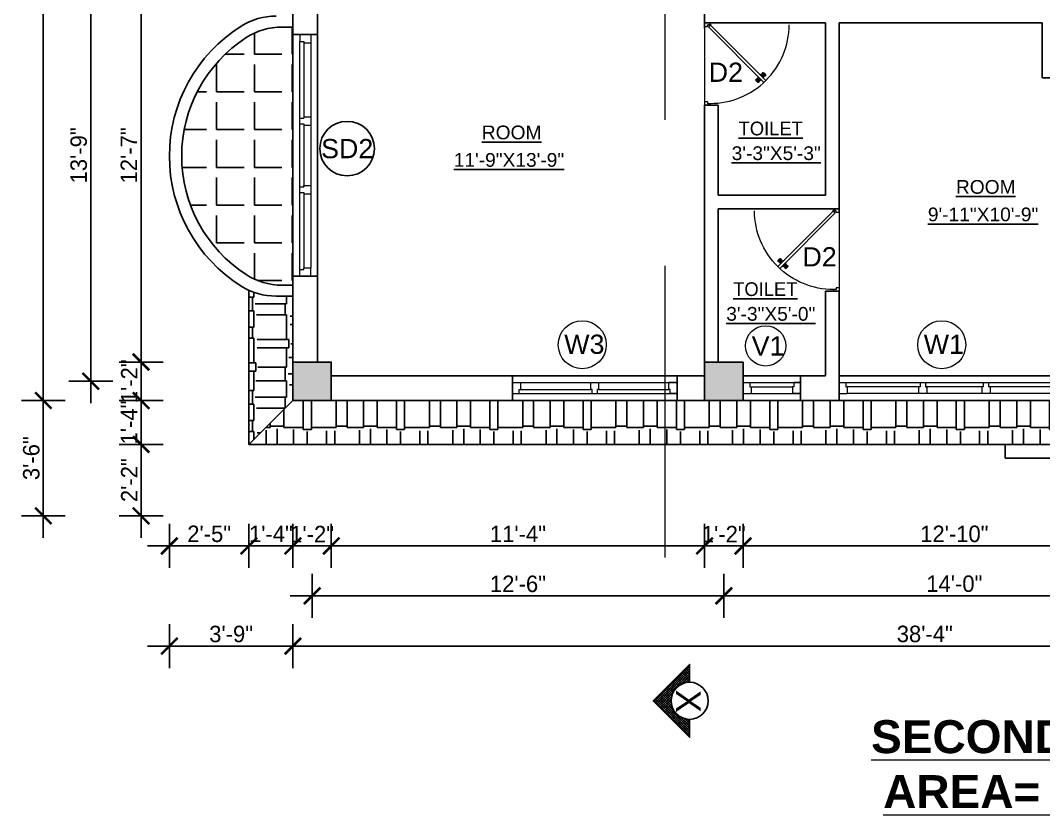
# Model space of a CAD drawing. Header units: inches. Extents: x 3672 to 10975, y -27382 to -746.
# Drawn here: x 4658.7 to 5031.4, y -25804.3 to -25514.1 of the extents above; entities that cross this region are included whole.
import ezdxf

# ---------------------------------------------------------------- set-up
doc = ezdxf.new("R2010")
doc.units = ezdxf.units.IN
doc.header["$LTSCALE"] = 17
doc.header["$MEASUREMENT"] = 0
doc.linetypes.add('21_FP_00$0$HIDDEN', pattern=[0.375, 0.25, -0.125])
doc.linetypes.add('PHANTOM2', pattern=[1.25, 0.625, -0.125, 0.125, -0.125, 0.125, -0.125])
for name, color, linetype, lineweight in [('25 BOT BAR', 12, 'Continuous', 25), ('aa_section_line', 2, 'PHANTOM2', 13), ('DOOR & WIN', 1, 'Continuous', 25), ('OUTLINE', 1, 'Continuous', 25), ('PUERTAS', 7, 'Continuous', 9), ('TEXT', 231, 'Continuous', 20), ('WINDOW FRAME PLAN', 162, 'Continuous', 18)]:
    doc.layers.add(name, color=color, linetype=linetype, lineweight=lineweight)
doc.layers.add('A-Sect-Iden', color=111, linetype='Continuous')
doc.styles.add('ARCHITECTURE', font='stylu.ttf')
doc.styles.add('DIMTEXT', font='arial.ttf', dxfattribs={"height": 6})
doc.styles.add('HEADING', font='swissel.ttf')
doc.dimstyles.new('8 SCALE', dxfattribs={"dimscale": 0, "dimtxt": 6, "dimasz": 6, "dimexe": 8, "dimexo": 8, "dimgap": 1.25, "dimtad": 1, "dimdec": 0, "dimzin": 3, "dimdsep": 46, "dimlunit": 4, "dimtxsty": 'ARCHITECTURE', "dimblk": 'ARCHTICK', "dimcen": 8, "dimdle": 8, "dimclrd": 5, "dimclre": 5, "dimclrt": 7, "dimadec": 0, "dimazin": 0, "dimtfac": 0.75, "dimtdec": 0, "dimtix": 1, "dimtmove": 2, "dimatfit": 3, "dimldrblk": 'ARCHTICK', "dimfxl": 8, "dimfxlon": 1, "dimtolj": 1, "dimtzin": 0, "dimlwd": -1, "dimlwe": -1, "dimarcsym": 0})
pattern_1 = [(0, (-5252.342, -6798.299), (25.5, 12), [6, -5, 7, -3, 9, -4]), (0, (-5246.342, -6797.799), (25.5, 12), [5, -19, 4, -6]), (0, (-5234.342, -6799.049), (25.5, 12), [3, -31]), (90, (-5252.342, -6798.299), (-8.5, 12), [11.5, -36.5]), (90, (-5246.342, -6798.299), (-8.5, 12), [11.25, -36.75]), (90, (-5241.342, -6798.299), (-8.5, 12), [10.5, -37.5]), (90, (-5234.342, -6799.049), (-8.5, 12), [11.5, -36.5]), (90, (-5231.342, -6799.049), (-8.5, 12), [11.5, -36.5]), (90, (-5222.342, -6798.299), (-8.5, 12), [11, -37])]

# ---------------------------------------------------------------- blocks, each defined once
blk = doc.blocks.new("5'")
at = {"layer": 'WINDOW FRAME PLAN'}
for p, q in [((10026.35, -7897.24), (10086.35, -7897.24)), ((10026.35, -7897.24), (10026.35, -7901.24)), ((10026.35, -7897.24), (10029.35, -7897.24)), ((10029.35, -7899.74), (10029.35, -7897.24)), ((10054.85, -7899.74), (10054.85, -7897.24)), ((10054.85, -7897.24), (10057.85, -7897.24)), ((10057.85, -7899.74), (10057.85, -7897.24)), ((10086.35, -7897.24), (10083.35, -7897.24)), ((10083.35, -7899.74), (10083.35, -7897.24)), ((10086.35, -7897.24), (10086.35, -7901.24)), ((10026.35, -7901.24), (10086.35, -7901.24)), ((10026.35, -7901.24), (10028.85, -7901.24)), ((10028.85, -7901.24), (10028.85, -7899.74)), ((10028.85, -7899.74), (10029.35, -7899.74)), ((10029.35, -7899.74), (10054.85, -7899.74)), ((10055.35, -7899.74), (10054.85, -7899.74)), ((10055.35, -7901.24), (10055.35, -7899.74)), ((10057.35, -7901.24), (10057.35, -7899.74)), ((10057.85, -7899.74), (10057.35, -7899.74)), ((10057.85, -7899.74), (10083.35, -7899.74)), ((10083.85, -7899.74), (10083.35, -7899.74)), ((10083.85, -7901.24), (10083.85, -7899.74)), ((10086.35, -7901.24), (10083.85, -7901.24))]:
    blk.add_line(p, q, dxfattribs=at)
blk = doc.blocks.new('DFFDFD')
at = {"layer": 'DOOR & WIN'}
for p, q in [((-13646.78, -2252.33), (-13646.78, -2168.33)), ((-13637.78, -2168.33), (-13646.78, -2168.33)), ((-13637.78, -2168.33), (-13637.78, -2252.33)), ((-13637.78, -2252.33), (-13646.78, -2252.33)), ((-13637.78, -2252.33), (-13646.78, -2252.33))]:
    blk.add_line(p, q, dxfattribs=at)
at = {"layer": 'WINDOW FRAME PLAN'}
for p, q in [((-13644.28, -2168.33), (-13644.28, -2170.83)), ((-13640.28, -2168.33), (-13640.28, -2171.33)), ((-13644.28, -2249.83), (-13644.28, -2170.83)), ((-13644.28, -2170.83), (-13642.78, -2170.83)), ((-13642.78, -2170.83), (-13642.78, -2171.33)), ((-13642.78, -2171.33), (-13642.78, -2197.83)), ((-13642.78, -2171.33), (-13640.28, -2171.33)), ((-13640.28, -2171.33), (-13640.28, -2249.33)), ((-13644.28, -2197.83), (-13642.78, -2197.83)), ((-13642.78, -2197.33), (-13640.28, -2197.33)), ((-13644.28, -2199.83), (-13642.78, -2199.83)), ((-13642.78, -2199.83), (-13642.78, -2200.33)), ((-13642.78, -2199.83), (-13642.78, -2220.83)), ((-13642.78, -2200.33), (-13640.28, -2200.33)), ((-13644.28, -2220.83), (-13642.78, -2220.83)), ((-13642.78, -2220.33), (-13640.28, -2220.33)), ((-13642.78, -2220.83), (-13642.78, -2220.33)), ((-13644.28, -2222.83), (-13642.78, -2222.83)), ((-13642.78, -2222.83), (-13642.78, -2249.33)), ((-13642.78, -2223.33), (-13640.28, -2223.33)), ((-13644.28, -2252.33), (-13644.28, -2249.83)), ((-13644.28, -2249.83), (-13642.78, -2249.83)), ((-13642.78, -2249.33), (-13640.28, -2249.33)), ((-13642.78, -2249.83), (-13642.78, -2249.33)), ((-13640.28, -2252.33), (-13640.28, -2249.33))]:
    blk.add_line(p, q, dxfattribs=at)
blk = doc.blocks.new('2ft6in')
at = {"layer": 'PUERTAS', "color": 2}
for p, q in [((0.84, 2.1), (21.02, 22.28)), ((21.71, 21.6), (1.47, 1.37)), ((18.33, 21.76), (18.31, 21.77)), ((21.71, 21.6), (21.02, 22.28)), ((21.18, 18.9), (21.2, 18.89)), ((0, 2), (0, 0)), ((0.6, 2), (0, 2)), ((1.33, 0), (0, 0)), ((0.6, 1.26), (0.6, 2.04)), ((0.67, 1.26), (0.6, 1.26)), ((0.67, 1.26), (0.67, 2.01)), ((0.67, 1), (0.67, 1.26)), ((1.33, 1), (0.67, 1)), ((1.31, 1.53), (0.79, 2.06)), ((1.36, 1.58), (0.81, 2.12)), ((1.36, 1.58), (1.31, 1.53)), ((1.47, 1.37), (1.31, 1.53)), ((1.33, 0), (1.33, 1)), ((28.67, 0), (28.67, 1)), ((28.67, 1), (29.33, 1)), ((28.67, 0), (30, 0)), ((29.33, 1), (29.33, 2)), ((29.33, 2), (30, 2)), ((30, 0), (30, 2))]:
    blk.add_line(p, q, dxfattribs=at)
at = {"layer": 'PUERTAS', "color": 8}
for p, q in [((18.81, 20.78), (18.04, 21.4)), ((18.86, 20.83), (18.08, 21.46)), ((18.95, 20.92), (18.2, 21.58)), ((18.44, 21.9), (18.31, 21.77)), ((19.07, 21.03), (18.34, 21.72)), ((18.44, 21.9), (18.56, 22.02)), ((18.58, 22.01), (18.56, 22.02)), ((19.3, 21.26), (18.61, 22)), ((19.42, 21.38), (18.75, 22.14)), ((19.51, 21.48), (18.88, 22.26)), ((18.91, 20.27), (19.19, 20.69)), ((19.55, 21.53), (18.93, 22.3)), ((19.13, 20.8), (19.03, 20.9)), ((19.15, 20.82), (19.05, 20.92)), ((19.09, 20.44), (19.25, 20.76)), ((19.19, 20.87), (19.1, 20.96)), ((19.25, 20.93), (19.16, 21.02)), ((19.28, 20.63), (19.32, 20.83)), ((19.4, 21.08), (19.31, 21.17)), ((19.47, 21.15), (19.38, 21.24)), ((19.43, 20.78), (19.4, 20.9)), ((19.51, 21.19), (19.42, 21.28)), ((19.55, 20.91), (19.43, 20.94)), ((19.53, 21.21), (19.44, 21.3)), ((19.7, 21.06), (19.51, 21.01)), ((19.89, 21.24), (19.58, 21.08)), ((20.07, 21.42), (19.64, 21.15)), ((19.69, 19.49), (20.12, 19.76)), ((19.87, 19.67), (20.18, 19.83)), ((20.06, 19.85), (20.25, 19.9)), ((20.21, 20), (20.33, 19.97)), ((20.21, 19.38), (20.83, 18.61)), ((20.23, 19.7), (20.32, 19.61)), ((20.25, 19.72), (20.34, 19.63)), ((20.25, 19.43), (20.88, 18.65)), ((20.29, 19.76), (20.38, 19.67)), ((20.33, 20.13), (20.36, 20.01)), ((20.34, 19.53), (21, 18.77)), ((20.36, 19.83), (20.45, 19.74)), ((20.48, 20.28), (20.44, 20.08)), ((20.46, 19.64), (21.14, 18.91)), ((20.5, 19.98), (20.6, 19.89)), ((20.67, 20.47), (20.51, 20.15)), ((20.85, 20.64), (20.57, 20.22)), ((20.57, 20.04), (20.66, 19.95)), ((20.61, 20.09), (20.7, 19.99)), ((20.63, 20.11), (20.72, 20.01)), ((20.69, 19.87), (21.42, 19.19)), ((20.81, 19.99), (21.56, 19.33)), ((20.9, 20.08), (21.68, 19.45)), ((20.95, 20.13), (21.72, 19.51)), ((21.32, 19.01), (21.2, 18.89)), ((21.32, 19.01), (21.44, 19.14)), ((21.43, 19.15), (21.44, 19.14)), ((0, 0), (30, 0))]:
    blk.add_line(p, q, dxfattribs=at)
at = {"layer": 'PUERTAS', "color": 1}
for p, q in [((18.06, 21.44), (18.48, 21.86)), ((18.74, 20.79), (18.06, 21.34)), ((18.08, 21.51), (18.45, 21.88)), ((18.11, 21.49), (18.08, 21.51)), ((18.82, 22.25), (18.45, 21.88)), ((18.9, 22.28), (18.48, 21.86)), ((18.84, 22.23), (18.82, 22.25)), ((18.83, 20.8), (19.18, 21.15)), ((18.84, 20.21), (19.1, 20.6)), ((18.85, 20.11), (18.84, 20.12)), ((18.92, 20.89), (18.93, 20.88)), ((19.54, 21.59), (18.99, 22.27)), ((19.02, 20.88), (19.24, 21.1)), ((19.12, 20.8), (19.03, 20.89)), ((19.1, 20.7), (19.11, 20.69)), ((19.1, 20.6), (19.1, 20.6)), ((19.11, 20.79), (19.33, 21.01)), ((19.54, 21.5), (19.18, 21.15)), ((19.45, 21.31), (19.24, 21.1)), ((19.55, 21.22), (19.33, 21.01)), ((19.45, 21.41), (19.45, 21.41)), ((19.54, 21.22), (19.45, 21.31)), ((19.53, 19.43), (19.54, 19.42)), ((19.64, 21.23), (19.64, 21.23)), ((19.64, 19.42), (20.02, 19.67)), ((19.74, 21.24), (19.73, 21.23)), ((20.12, 21.49), (19.74, 21.24)), ((20.02, 19.67), (20.03, 19.68)), ((20.12, 19.68), (20.12, 19.68)), ((20.21, 19.69), (20.43, 19.9)), ((20.22, 21.48), (20.22, 21.49)), ((20.22, 19.41), (20.57, 19.76)), ((20.22, 19.69), (20.31, 19.6)), ((20.22, 19.32), (20.76, 18.64)), ((20.31, 19.6), (20.52, 19.81)), ((20.31, 19.5), (20.31, 19.5)), ((20.65, 20.12), (20.43, 19.9)), ((20.74, 20.03), (20.52, 19.81)), ((20.93, 20.11), (20.57, 19.76)), ((20.64, 20.11), (20.73, 20.02)), ((20.66, 20.31), (20.65, 20.31)), ((20.65, 20.21), (20.65, 20.22)), ((20.91, 20.7), (20.66, 20.31)), ((20.84, 20.02), (20.83, 20.03)), ((20.86, 18.63), (21.28, 19.05)), ((20.91, 20.8), (20.91, 20.79)), ((20.91, 18.68), (20.94, 18.66)), ((20.94, 18.66), (21.31, 19.03)), ((21.02, 20.12), (21.7, 19.57)), ((21.7, 19.47), (21.28, 19.05)), ((21.67, 19.4), (21.31, 19.03)), ((21.65, 19.42), (21.67, 19.4))]:
    blk.add_line(p, q, dxfattribs=at)
at = {"layer": 'PUERTAS', "color": 2}
for radius in [0.129, 0.0627]:
    blk.add_circle((0.68, 2.14), radius, dxfattribs=at)
at = {"layer": 'PUERTAS', "color": 8}
blk.add_arc((0.68, 2.14), 28.65, 359.7285, 90.0333, dxfattribs=at)
at = {"layer": 'PUERTAS', "color": 1}
for centre, start, end in [((18.78, 20.84), 231.0764, 315), ((18.89, 20.16), 135, 225), ((18.94, 22.23), 38.9236, 135), ((18.97, 20.93), 225, 315), ((19.16, 20.74), 135, 219.7428), ((19.06, 20.65), 315, 39.7428), ((19.4, 21.36), 315, 45), ((19.49, 21.55), 315, 38.9236), ((19.59, 19.47), 225, 315), ((19.6, 21.18), 50.2572, 135), ((19.68, 21.28), 230.2572, 315), ((20.07, 19.63), 50.2572, 135), ((20.17, 21.44), 45, 135), ((20.16, 19.73), 230.2572, 315), ((20.27, 19.36), 135, 218.9236), ((20.35, 19.55), 135, 225), ((20.7, 20.26), 135, 219.7428), ((20.6, 20.17), 315, 39.7428), ((20.78, 19.98), 45, 135), ((20.82, 18.68), 218.9236, 315), ((20.87, 20.75), 315, 45), ((20.98, 20.07), 51.0764, 135), ((21.65, 19.52), 315, 51.0764)]:
    blk.add_arc(centre, 0.0667, start, end, dxfattribs=at)
blk = doc.blocks.new('*U2800')
at = {"color": 3}
blk.add_blockref('2ft6in', (0, 0), dxfattribs=at)
blk = doc.blocks.new('_ArchTick')
at = {"color": 0, "linetype": 'ByBlock', "const_width": 0.15}
blk.add_lwpolyline([(-0.5, -0.5), (0.5, 0.5)], dxfattribs=at)
blk = doc.blocks.new('*D2979')
at = {"layer": '25 BOT BAR', "color": 5, "transparency": 16777216}
for p, q in [((4702.63, -25479.94), (4702.63, -25646.46)), ((4710.63, -25487.94), (4694.63, -25487.94)), ((4710.63, -25638.46), (4694.63, -25638.46))]:
    blk.add_line(p, q, dxfattribs=at)
at = {"layer": 'Defpoints', "color": 0, "transparency": 16777216}
for p in [(4757.95, -25487.94), (4702.63, -25638.46), (4757.95, -25638.46)]:
    blk.add_point(p, dxfattribs=at)
at = {"layer": '25 BOT BAR', "color": 5, "transparency": 16777216, "xscale": 6, "yscale": 6, "zscale": 6}
for p, rotation in [((4702.63, -25487.94), 90), ((4702.63, -25638.46), 270)]:
    blk.add_blockref('_ArchTick', p, dxfattribs=dict(at, rotation=rotation))
at = {"layer": '25 BOT BAR', "color": 7, "transparency": 16777216, "insert": (4698.16, -25563.2), "char_height": 6, "attachment_point": 5, "rotation": 90, "style": 'ARCHITECTURE'}
blk.add_mtext('\\A1;12\'-7"', dxfattribs=at)
blk = doc.blocks.new('*D2980')
at = {"layer": '25 BOT BAR', "color": 5, "transparency": 16777216}
for p, q in [((4702.63, -25638.46), (4702.63, -25632.46)), ((4710.63, -25638.46), (4694.63, -25638.46)), ((4702.63, -25638.46), (4702.63, -25652.46)), ((4710.63, -25652.46), (4694.63, -25652.46)), ((4702.63, -25652.46), (4702.63, -25658.46))]:
    blk.add_line(p, q, dxfattribs=at)
at = {"layer": 'Defpoints', "color": 0, "transparency": 16777216}
for p in [(4757.95, -25638.46), (4702.63, -25652.46), (4757.95, -25652.46)]:
    blk.add_point(p, dxfattribs=at)
at = {"layer": '25 BOT BAR', "color": 5, "transparency": 16777216, "xscale": 6, "yscale": 6, "zscale": 6}
for p, rotation in [((4702.63, -25638.46), 270), ((4702.63, -25652.46), 90)]:
    blk.add_blockref('_ArchTick', p, dxfattribs=dict(at, rotation=rotation))
at = {"layer": '25 BOT BAR', "color": 7, "transparency": 16777216, "insert": (4698.32, -25645.46), "char_height": 6, "attachment_point": 5, "rotation": 90, "style": 'ARCHITECTURE'}
blk.add_mtext('\\A1;1\'-2"', dxfattribs=at)
blk = doc.blocks.new('*D2981')
at = {"layer": '25 BOT BAR', "color": 5, "transparency": 16777216}
for p, q in [((4684.29, -25653.46), (4684.29, -25472.94)), ((4692.29, -25480.94), (4676.29, -25480.94)), ((4692.29, -25645.46), (4676.29, -25645.46))]:
    blk.add_line(p, q, dxfattribs=at)
at = {"layer": 'Defpoints', "color": 0, "transparency": 16777216}
for p in [(4684.29, -25480.94), (4764.95, -25480.94), (4764.95, -25645.46)]:
    blk.add_point(p, dxfattribs=at)
at = {"layer": '25 BOT BAR', "color": 5, "transparency": 16777216, "xscale": 6, "yscale": 6, "zscale": 6}
for p, rotation in [((4684.29, -25480.94), 90), ((4684.29, -25645.46), 270)]:
    blk.add_blockref('_ArchTick', p, dxfattribs=dict(at, rotation=rotation))
at = {"layer": '25 BOT BAR', "color": 7, "transparency": 16777216, "insert": (4679.93, -25563.2), "char_height": 6, "attachment_point": 5, "rotation": 90, "style": 'ARCHITECTURE'}
blk.add_mtext('\\A1;13\'-9"', dxfattribs=at)
blk = doc.blocks.new('*D2984')
at = {"layer": '25 BOT BAR', "color": 5, "transparency": 16777216}
for p, q in [((4667.01, -25184.46), (4667.01, -25660.46)), ((4675.01, -25192.46), (4659.01, -25192.46)), ((4675.01, -25652.46), (4659.01, -25652.46))]:
    blk.add_line(p, q, dxfattribs=at)
at = {"layer": 'Defpoints', "color": 0, "transparency": 16777216}
for p in [(4757.95, -25192.46), (4667.01, -25652.46), (4757.95, -25652.46)]:
    blk.add_point(p, dxfattribs=at)
at = {"layer": '25 BOT BAR', "color": 5, "transparency": 16777216, "xscale": 6, "yscale": 6, "zscale": 6}
for p, rotation in [((4667.01, -25192.46), 90), ((4667.01, -25652.46), 270)]:
    blk.add_blockref('_ArchTick', p, dxfattribs=dict(at, rotation=rotation))
at = {"layer": '25 BOT BAR', "color": 7, "transparency": 16777216, "insert": (4662.62, -25422.46), "char_height": 6, "attachment_point": 5, "rotation": 90, "style": 'ARCHITECTURE'}
blk.add_mtext('\\A1;38\'-4"', dxfattribs=at)
blk = doc.blocks.new('*D2985')
at = {"layer": '25 BOT BAR', "color": 5, "transparency": 16777216}
for p, q in [((4757.95, -25697.41), (4757.95, -25713.41)), ((4771.95, -25697.41), (4771.95, -25713.41)), ((4757.95, -25705.41), (4751.95, -25705.41)), ((4757.95, -25705.41), (4771.95, -25705.41)), ((4771.95, -25705.41), (4777.95, -25705.41))]:
    blk.add_line(p, q, dxfattribs=at)
at = {"layer": 'Defpoints', "color": 0, "transparency": 16777216}
for p in [(4757.95, -25652.46), (4771.95, -25652.46), (4771.95, -25705.41)]:
    blk.add_point(p, dxfattribs=at)
at = {"layer": '25 BOT BAR', "color": 5, "transparency": 16777216, "xscale": 6, "yscale": 6, "zscale": 6}
blk.add_blockref('_ArchTick', (4757.95, -25705.41), dxfattribs=at)
at = {"layer": '25 BOT BAR', "color": 5, "transparency": 16777216, "xscale": 6, "yscale": 6, "zscale": 6, "rotation": 180}
blk.add_blockref('_ArchTick', (4771.95, -25705.41), dxfattribs=at)
at = {"layer": '25 BOT BAR', "color": 7, "transparency": 16777216, "insert": (4764.95, -25701.1), "char_height": 6, "attachment_point": 5, "style": 'ARCHITECTURE'}
blk.add_mtext('\\A1;1\'-2"', dxfattribs=at)
blk = doc.blocks.new('*D2986')
at = {"layer": '25 BOT BAR', "color": 5, "transparency": 16777216}
for p, q in [((4771.95, -25697.41), (4771.95, -25713.41)), ((4907.95, -25697.41), (4907.95, -25713.41)), ((4763.95, -25705.41), (4915.95, -25705.41))]:
    blk.add_line(p, q, dxfattribs=at)
at = {"layer": 'Defpoints', "color": 0, "transparency": 16777216}
for p in [(4771.95, -25652.46), (4907.95, -25652.46), (4907.95, -25705.41)]:
    blk.add_point(p, dxfattribs=at)
at = {"layer": '25 BOT BAR', "color": 5, "transparency": 16777216, "xscale": 6, "yscale": 6, "zscale": 6, "rotation": 180}
blk.add_blockref('_ArchTick', (4771.95, -25705.41), dxfattribs=at)
at = {"layer": '25 BOT BAR', "color": 5, "transparency": 16777216, "xscale": 6, "yscale": 6, "zscale": 6}
blk.add_blockref('_ArchTick', (4907.95, -25705.41), dxfattribs=at)
at = {"layer": '25 BOT BAR', "color": 7, "transparency": 16777216, "insert": (4839.95, -25701.03), "char_height": 6, "attachment_point": 5, "style": 'ARCHITECTURE'}
blk.add_mtext('\\A1;11\'-4"', dxfattribs=at)
blk = doc.blocks.new('*D2987')
at = {"layer": '25 BOT BAR', "color": 5, "transparency": 16777216}
for p, q in [((4907.95, -25697.41), (4907.95, -25713.41)), ((4921.95, -25697.41), (4921.95, -25713.41)), ((4907.95, -25705.41), (4901.95, -25705.41)), ((4907.95, -25705.41), (4921.95, -25705.41)), ((4921.95, -25705.41), (4927.95, -25705.41))]:
    blk.add_line(p, q, dxfattribs=at)
at = {"layer": 'Defpoints', "color": 0, "transparency": 16777216}
for p in [(4907.95, -25652.46), (4921.95, -25652.46), (4921.95, -25705.41)]:
    blk.add_point(p, dxfattribs=at)
at = {"layer": '25 BOT BAR', "color": 5, "transparency": 16777216, "xscale": 6, "yscale": 6, "zscale": 6}
blk.add_blockref('_ArchTick', (4907.95, -25705.41), dxfattribs=at)
at = {"layer": '25 BOT BAR', "color": 5, "transparency": 16777216, "xscale": 6, "yscale": 6, "zscale": 6, "rotation": 180}
blk.add_blockref('_ArchTick', (4921.95, -25705.41), dxfattribs=at)
at = {"layer": '25 BOT BAR', "color": 7, "transparency": 16777216, "insert": (4914.95, -25701.1), "char_height": 6, "attachment_point": 5, "style": 'ARCHITECTURE'}
blk.add_mtext('\\A1;1\'-2"', dxfattribs=at)
blk = doc.blocks.new('*D2988')
at = {"layer": '25 BOT BAR', "color": 5, "transparency": 16777216}
for p, q in [((4921.95, -25697.41), (4921.95, -25713.41)), ((5075.95, -25697.41), (5075.95, -25713.41)), ((4913.95, -25705.41), (5083.95, -25705.41))]:
    blk.add_line(p, q, dxfattribs=at)
at = {"layer": 'Defpoints', "color": 0, "transparency": 16777216}
for p in [(4921.95, -25652.46), (5075.95, -25652.46), (5075.95, -25705.41)]:
    blk.add_point(p, dxfattribs=at)
at = {"layer": '25 BOT BAR', "color": 5, "transparency": 16777216, "xscale": 6, "yscale": 6, "zscale": 6, "rotation": 180}
blk.add_blockref('_ArchTick', (4921.95, -25705.41), dxfattribs=at)
at = {"layer": '25 BOT BAR', "color": 5, "transparency": 16777216, "xscale": 6, "yscale": 6, "zscale": 6}
blk.add_blockref('_ArchTick', (5075.95, -25705.41), dxfattribs=at)
at = {"layer": '25 BOT BAR', "color": 7, "transparency": 16777216, "insert": (4998.95, -25701.05), "char_height": 6, "attachment_point": 5, "style": 'ARCHITECTURE'}
blk.add_mtext('\\A1;12\'-10"', dxfattribs=at)
blk = doc.blocks.new('*D2992')
at = {"layer": '25 BOT BAR', "color": 5, "transparency": 16777216}
for p, q in [((4764.95, -25715.61), (4764.95, -25731.61)), ((4914.95, -25715.61), (4914.95, -25731.61)), ((4756.95, -25723.61), (4922.95, -25723.61))]:
    blk.add_line(p, q, dxfattribs=at)
at = {"layer": 'Defpoints', "color": 0, "transparency": 16777216}
for p in [(4764.95, -25645.46), (4914.95, -25645.46), (4914.95, -25723.61)]:
    blk.add_point(p, dxfattribs=at)
at = {"layer": '25 BOT BAR', "color": 5, "transparency": 16777216, "xscale": 6, "yscale": 6, "zscale": 6, "rotation": 180}
blk.add_blockref('_ArchTick', (4764.95, -25723.61), dxfattribs=at)
at = {"layer": '25 BOT BAR', "color": 5, "transparency": 16777216, "xscale": 6, "yscale": 6, "zscale": 6}
blk.add_blockref('_ArchTick', (4914.95, -25723.61), dxfattribs=at)
at = {"layer": '25 BOT BAR', "color": 7, "transparency": 16777216, "insert": (4839.95, -25719.25), "char_height": 6, "attachment_point": 5, "style": 'ARCHITECTURE'}
blk.add_mtext('\\A1;12\'-6"', dxfattribs=at)
blk = doc.blocks.new('*D2993')
at = {"layer": '25 BOT BAR', "color": 5, "transparency": 16777216}
for p, q in [((4914.95, -25715.61), (4914.95, -25731.61)), ((5082.95, -25715.61), (5082.95, -25731.61)), ((4906.95, -25723.61), (5090.95, -25723.61))]:
    blk.add_line(p, q, dxfattribs=at)
at = {"layer": 'Defpoints', "color": 0, "transparency": 16777216}
for p in [(4914.95, -25645.46), (5082.95, -25645.46), (5082.95, -25723.61)]:
    blk.add_point(p, dxfattribs=at)
at = {"layer": '25 BOT BAR', "color": 5, "transparency": 16777216, "xscale": 6, "yscale": 6, "zscale": 6, "rotation": 180}
blk.add_blockref('_ArchTick', (4914.95, -25723.61), dxfattribs=at)
at = {"layer": '25 BOT BAR', "color": 5, "transparency": 16777216, "xscale": 6, "yscale": 6, "zscale": 6}
blk.add_blockref('_ArchTick', (5082.95, -25723.61), dxfattribs=at)
at = {"layer": '25 BOT BAR', "color": 7, "transparency": 16777216, "insert": (4998.95, -25719.2), "char_height": 6, "attachment_point": 5, "style": 'ARCHITECTURE'}
blk.add_mtext('\\A1;14\'-0"', dxfattribs=at)
blk = doc.blocks.new('*D2995')
at = {"layer": '25 BOT BAR', "color": 5, "transparency": 16777216}
for p, q in [((4757.95, -25733.87), (4757.95, -25749.87)), ((5218.41, -25733.87), (5218.41, -25749.87)), ((4749.95, -25741.87), (5226.41, -25741.87))]:
    blk.add_line(p, q, dxfattribs=at)
at = {"layer": 'Defpoints', "color": 0, "transparency": 16777216}
for p in [(4757.95, -25652.46), (5218.41, -25652.46), (5218.41, -25741.87)]:
    blk.add_point(p, dxfattribs=at)
at = {"layer": '25 BOT BAR', "color": 5, "transparency": 16777216, "xscale": 6, "yscale": 6, "zscale": 6, "rotation": 180}
blk.add_blockref('_ArchTick', (4757.95, -25741.87), dxfattribs=at)
at = {"layer": '25 BOT BAR', "color": 5, "transparency": 16777216, "xscale": 6, "yscale": 6, "zscale": 6}
blk.add_blockref('_ArchTick', (5218.41, -25741.87), dxfattribs=at)
at = {"layer": '25 BOT BAR', "color": 7, "transparency": 16777216, "insert": (4988.18, -25737.49), "char_height": 6, "attachment_point": 5, "style": 'ARCHITECTURE'}
blk.add_mtext('\\A1;38\'-4"', dxfattribs=at)
blk = doc.blocks.new('*D3028')
at = {"layer": '25 BOT BAR', "color": 5, "transparency": 16777216}
for p, q in [((4702.63, -25652.46), (4702.63, -25646.46)), ((4710.63, -25652.46), (4694.63, -25652.46)), ((4702.63, -25652.46), (4702.63, -25668.46)), ((4710.63, -25668.46), (4694.63, -25668.46)), ((4702.63, -25668.46), (4702.63, -25674.46))]:
    blk.add_line(p, q, dxfattribs=at)
at = {"layer": 'Defpoints', "color": 0, "transparency": 16777216}
for p in [(4757.95, -25652.46), (4702.63, -25668.46), (4741.95, -25668.46)]:
    blk.add_point(p, dxfattribs=at)
at = {"layer": '25 BOT BAR', "color": 5, "transparency": 16777216, "xscale": 6, "yscale": 6, "zscale": 6}
for p, rotation in [((4702.63, -25652.46), 270), ((4702.63, -25668.46), 90)]:
    blk.add_blockref('_ArchTick', p, dxfattribs=dict(at, rotation=rotation))
at = {"layer": '25 BOT BAR', "color": 7, "transparency": 16777216, "insert": (4698.25, -25660.46), "char_height": 6, "attachment_point": 5, "rotation": 90, "style": 'ARCHITECTURE'}
blk.add_mtext('\\A1;1\'-4"', dxfattribs=at)
blk = doc.blocks.new('*D3029')
at = {"layer": '25 BOT BAR', "color": 5, "transparency": 16777216}
for p, q in [((4702.63, -25660.46), (4702.63, -25702.46)), ((4710.63, -25668.46), (4694.63, -25668.46)), ((4710.63, -25694.46), (4694.63, -25694.46))]:
    blk.add_line(p, q, dxfattribs=at)
at = {"layer": 'Defpoints', "color": 0, "transparency": 16777216}
for p in [(4741.95, -25668.46), (4702.63, -25694.46), (5063.95, -25694.46)]:
    blk.add_point(p, dxfattribs=at)
at = {"layer": '25 BOT BAR', "color": 5, "transparency": 16777216, "xscale": 6, "yscale": 6, "zscale": 6}
for p, rotation in [((4702.63, -25668.46), 90), ((4702.63, -25694.46), 270)]:
    blk.add_blockref('_ArchTick', p, dxfattribs=dict(at, rotation=rotation))
at = {"layer": '25 BOT BAR', "color": 7, "transparency": 16777216, "insert": (4698.32, -25681.46), "char_height": 6, "attachment_point": 5, "rotation": 90, "style": 'ARCHITECTURE'}
blk.add_mtext('\\A1;2\'-2"', dxfattribs=at)
blk = doc.blocks.new('*D3030')
at = {"layer": '25 BOT BAR', "color": 5, "transparency": 16777216}
for p, q in [((4667.01, -25644.46), (4667.01, -25702.46)), ((4675.01, -25652.46), (4659.01, -25652.46)), ((4675.01, -25694.46), (4659.01, -25694.46))]:
    blk.add_line(p, q, dxfattribs=at)
at = {"layer": 'Defpoints', "color": 0, "transparency": 16777216}
for p in [(4757.95, -25652.46), (4667.01, -25694.46), (5063.95, -25694.46)]:
    blk.add_point(p, dxfattribs=at)
at = {"layer": '25 BOT BAR', "color": 5, "transparency": 16777216, "xscale": 6, "yscale": 6, "zscale": 6}
for p, rotation in [((4667.01, -25652.46), 90), ((4667.01, -25694.46), 270)]:
    blk.add_blockref('_ArchTick', p, dxfattribs=dict(at, rotation=rotation))
at = {"layer": '25 BOT BAR', "color": 7, "transparency": 16777216, "insert": (4662.65, -25673.46), "char_height": 6, "attachment_point": 5, "rotation": 90, "style": 'ARCHITECTURE'}
blk.add_mtext('\\A1;3\'-6"', dxfattribs=at)
blk = doc.blocks.new('*D3032')
at = {"layer": '25 BOT BAR', "color": 5, "transparency": 16777216}
for p, q in [((4741.95, -25697.41), (4741.95, -25713.41)), ((4757.95, -25697.41), (4757.95, -25713.41)), ((4741.95, -25705.41), (4735.95, -25705.41)), ((4757.95, -25705.41), (4741.95, -25705.41)), ((4757.95, -25705.41), (4763.95, -25705.41))]:
    blk.add_line(p, q, dxfattribs=at)
at = {"layer": 'Defpoints', "color": 0, "transparency": 16777216}
for p in [(4757.95, -25652.46), (4741.95, -25668.46), (4741.95, -25705.41)]:
    blk.add_point(p, dxfattribs=at)
at = {"layer": '25 BOT BAR', "color": 5, "transparency": 16777216, "xscale": 6, "yscale": 6, "zscale": 6}
blk.add_blockref('_ArchTick', (4741.95, -25705.41), dxfattribs=at)
at = {"layer": '25 BOT BAR', "color": 5, "transparency": 16777216, "xscale": 6, "yscale": 6, "zscale": 6, "rotation": 180}
blk.add_blockref('_ArchTick', (4757.95, -25705.41), dxfattribs=at)
at = {"layer": '25 BOT BAR', "color": 7, "transparency": 16777216, "insert": (4749.95, -25701.03), "char_height": 6, "attachment_point": 5, "style": 'ARCHITECTURE'}
blk.add_mtext('\\A1;1\'-4"', dxfattribs=at)
blk = doc.blocks.new('*D3033')
at = {"layer": '25 BOT BAR', "color": 5, "transparency": 16777216}
for p, q in [((4712.95, -25697.41), (4712.95, -25713.41)), ((4741.95, -25697.41), (4741.95, -25713.41)), ((4749.95, -25705.41), (4704.95, -25705.41))]:
    blk.add_line(p, q, dxfattribs=at)
at = {"layer": 'Defpoints', "color": 0, "transparency": 16777216}
for p in [(4712.95, -25496.46), (4741.95, -25668.46), (4712.95, -25705.41)]:
    blk.add_point(p, dxfattribs=at)
at = {"layer": '25 BOT BAR', "color": 5, "transparency": 16777216, "xscale": 6, "yscale": 6, "zscale": 6, "rotation": 180}
blk.add_blockref('_ArchTick', (4712.95, -25705.41), dxfattribs=at)
at = {"layer": '25 BOT BAR', "color": 5, "transparency": 16777216, "xscale": 6, "yscale": 6, "zscale": 6}
blk.add_blockref('_ArchTick', (4741.95, -25705.41), dxfattribs=at)
at = {"layer": '25 BOT BAR', "color": 7, "transparency": 16777216, "insert": (4727.45, -25701.03), "char_height": 6, "attachment_point": 5, "style": 'ARCHITECTURE'}
blk.add_mtext('\\A1;2\'-5"', dxfattribs=at)
blk = doc.blocks.new('*D3034')
at = {"layer": '25 BOT BAR', "color": 5, "transparency": 16777216}
for p, q in [((4712.95, -25733.87), (4712.95, -25749.87)), ((4757.95, -25733.87), (4757.95, -25749.87)), ((4765.95, -25741.87), (4704.95, -25741.87))]:
    blk.add_line(p, q, dxfattribs=at)
at = {"layer": 'Defpoints', "color": 0, "transparency": 16777216}
for p in [(4712.95, -25496.46), (4757.95, -25652.46), (4712.95, -25741.87)]:
    blk.add_point(p, dxfattribs=at)
at = {"layer": '25 BOT BAR', "color": 5, "transparency": 16777216, "xscale": 6, "yscale": 6, "zscale": 6, "rotation": 180}
blk.add_blockref('_ArchTick', (4712.95, -25741.87), dxfattribs=at)
at = {"layer": '25 BOT BAR', "color": 5, "transparency": 16777216, "xscale": 6, "yscale": 6, "zscale": 6}
blk.add_blockref('_ArchTick', (4757.95, -25741.87), dxfattribs=at)
at = {"layer": '25 BOT BAR', "color": 7, "transparency": 16777216, "insert": (4735.45, -25737.51), "char_height": 6, "attachment_point": 5, "style": 'ARCHITECTURE'}
blk.add_mtext('\\A1;3\'-9"', dxfattribs=at)

msp = doc.modelspace()

# ---------------------------------------------------------------- hatches: boundary and pattern name
at = {"layer": 'A-Sect-Iden', "ltscale": 0.5}
h = msp.add_hatch(dxfattribs=at)
h.set_pattern_fill('ANSI37', color=2, scale=5, style=0)
h.set_pattern_definition([(45, (-20946.5704, -31943.32867), (-0.441941738, 0.441941738), []), (135, (-20946.5704, -31943.32867), (-0.441941738, -0.441941738), [])])
h.paths.add_polyline_path([(4902.5, -25768.56), (4902.5, -25775.05), (4889.26, -25761.81), (4902.5, -25748.57), (4902.5, -25755.06, 1)])
at = {"layer": 'DOOR & WIN'}
h = msp.add_hatch(color=256, dxfattribs=at)
h.dxf.hatch_style = 1
h.paths.add_polyline_path([(4771.95, -25638.46), (4757.95, -25638.46), (4757.95, -25652.46), (4771.95, -25652.46)])
h = msp.add_hatch(color=256, dxfattribs=at)
h.dxf.hatch_style = 1
h.paths.add_polyline_path([(4921.95, -25638.46), (4907.95, -25638.46), (4907.95, -25652.46), (4921.95, -25652.46)])
at = {"layer": 'OUTLINE'}
h = msp.add_hatch(dxfattribs=at)
h.set_pattern_fill('ANGLE', color=8, scale=50)
h.set_pattern_definition([(0, (-5252.342, -5863.81), (0, 13.75), [10, -3.75]), (90, (-5252.342, -5863.81), (-13.75, 8e-16), [10, -3.75])])
h.paths.add_polyline_path([(4757.95, -25516.46), (4753.95, -25516.46, 0.144768), (4740.89, -25520.32, 0.543527), (4740.89, -25606.6, 0.144768), (4753.95, -25610.46), (4757.95, -25610.46)])
h = msp.add_hatch(dxfattribs=at)
h.set_pattern_fill('AR-RSHKE', color=8, angle=90)
h.set_pattern_definition([(90, (-5252.342, -6798.299), (-12, 25.5), [6, -5, 7, -3, 9, -4]), (90, (-5252.842, -6792.299), (-12, 25.5), [5, -19, 4, -6]), (90, (-5251.592, -6780.299), (-12, 25.5), [3, -31]), (180, (-5252.342, -6798.299), (-12, -8.5), [11.5, -36.5]), (180, (-5252.342, -6792.299), (-12, -8.5), [11.25, -36.75]), (180, (-5252.342, -6787.299), (-12, -8.5), [10.5, -37.5]), (180, (-5251.592, -6780.299), (-12, -8.5), [11.5, -36.5]), (180, (-5251.592, -6777.299), (-12, -8.5), [11.5, -36.5]), (180, (-5252.342, -6768.299), (-12, -8.5), [11, -37])])
h.paths.add_polyline_path([(4757.95, -25614.46), (4745.95, -25614.46, -0.019991), (4741.95, -25612.47), (4741.95, -25668.46), (4757.95, -25652.46), (4757.95, -25638.46)])
h = msp.add_hatch(dxfattribs=at)
h.set_pattern_fill('AR-RSHKE', color=8)
h.set_pattern_definition(pattern_1)
h.paths.add_polyline_path([(4893.51, -25652.46), (4771.95, -25652.46), (4757.95, -25652.46), (4741.95, -25668.46), (4893.51, -25668.46)])
h = msp.add_hatch(dxfattribs=at)
h.set_pattern_fill('AR-RSHKE', color=8)
h.set_pattern_definition(pattern_1)
h.paths.add_polyline_path([(5075.95, -25652.46), (4921.95, -25652.46), (4907.95, -25652.46), (4893.51, -25652.46), (4893.51, -25668.46), (5063.95, -25668.46)])

# ---------------------------------------------------------------- linework, layer by layer
at = {"layer": '25 BOT BAR'}
for p, q in [((4757.95, -25487.94), (4757.95, -25638.46)), ((4766.95, -25487.94), (4766.95, -25638.46)), ((4907.95, -25516.94), (4907.95, -25487.94)), ((4907.95, -25514.94), (4951.95, -25514.94)), ((4951.95, -25577.7), (4951.95, -25514.94)), ((4956.95, -25582.7), (4956.95, -25514.94)), ((4956.95, -25514.94), (5030.95, -25514.94)), ((5030.95, -25514.94), (5030.95, -25534.94)), ((4753.95, -25516.46), (4757.95, -25516.46)), ((4757.95, -25519.2), (4766.95, -25519.2)), ((5030.95, -25534.94), (5039.95, -25534.94)), ((4907.95, -25638.46), (4907.95, -25544.94)), ((4907.95, -25544.94), (4912.95, -25544.94)), ((4912.95, -25577.7), (4912.95, -25544.94)), ((4951.95, -25577.7), (4912.95, -25577.7)), ((4912.95, -25638.46), (4912.95, -25582.7)), ((4956.95, -25582.7), (4912.95, -25582.7)), ((4766.95, -25638.46), (4766.95, -25608.46)), ((4741.95, -25612.32), (4741.95, -25668.46)), ((4753.95, -25610.46), (4757.95, -25610.46)), ((4751.85, -25614.46), (4757.95, -25614.46)), ((4951.95, -25643.46), (4951.95, -25612.7)), ((4956.95, -25612.7), (4951.95, -25612.7)), ((4956.95, -25643.46), (4956.95, -25612.7)), ((4771.95, -25643.46), (4907.95, -25643.46)), ((4837.95, -25652.46), (4837.95, -25643.46)), ((4897.95, -25652.46), (4897.95, -25643.46)), ((4942.95, -25643.46), (4942.95, -25652.46)), ((4741.95, -25668.46), (4757.95, -25652.46)), ((4771.95, -25652.46), (4907.95, -25652.46)), ((5017.41, -25673.46), (5017.41, -25668.46)), ((5063.95, -25673.46), (5017.41, -25673.46))]:
    msp.add_line(p, q, dxfattribs=at)
msp.add_circle((4777.7, -25560.73), 9.93, dxfattribs=at)
for centre, radius, start, end in [((4751.85, -25536.46), 24, 90, 122.203), ((4768.85, -25563.46), 55.91, 122.203, 237.797), ((4753.95, -25540.46), 24, 90, 122.9495), ((4768.85, -25563.46), 51.41, 122.9495, 237.0505), ((4753.95, -25586.46), 24, 237.0505, 270), ((4751.85, -25590.46), 24, 237.797, 270)]:
    msp.add_arc(centre, radius, start, end, dxfattribs=at)
at = {"layer": 'A-Sect-Iden', "ltscale": 0.5}
msp.add_lwpolyline([(4902.5, -25768.56), (4902.5, -25775.05), (4889.26, -25761.81), (4902.5, -25748.57), (4902.5, -25755.06)], dxfattribs=at)
msp.add_circle((4902.5, -25761.81), 6.75, dxfattribs=at)
at = {"layer": 'aa_section_line', "linetype": '21_FP_00$0$HIDDEN', "ltscale": 25}
msp.add_line((4893.52, -25125.27), (4893.5, -25748.98), dxfattribs=at)
at = {"layer": 'DOOR & WIN'}
for p, q in [((4757.95, -25607.2), (4757.95, -25519.2)), ((4766.95, -25519.2), (4757.95, -25519.2)), ((4766.95, -25519.2), (4766.95, -25607.2)), ((4766.95, -25607.2), (4757.95, -25607.2)), ((4766.95, -25607.2), (4757.95, -25607.2)), ((4921.95, -25643.46), (4951.95, -25643.46)), ((4956.95, -25643.46), (5075.95, -25643.46)), ((4921.95, -25652.46), (5075.95, -25652.46)), ((4741.95, -25668.46), (5063.95, -25668.46))]:
    msp.add_line(p, q, dxfattribs=at)
at = {"layer": 'OUTLINE'}
for points in [[(4757.95, -25638.46), (4771.95, -25638.46), (4771.95, -25652.46), (4757.95, -25652.46)], [(4907.95, -25638.46), (4921.95, -25638.46), (4921.95, -25652.46), (4907.95, -25652.46)]]:
    msp.add_lwpolyline(points, close=True, dxfattribs=at)
at = {"layer": 'TEXT'}
for centre, radius in [((4863.37, -25632.14), 8.75), ((4994.37, -25632.14), 8.75), ((4930.2, -25632.56), 7.35)]:
    msp.add_circle(centre, radius, dxfattribs=at)
at = {"layer": 'WINDOW FRAME PLAN'}
for p, q in [((4760.45, -25519.2), (4760.45, -25521.7)), ((4760.45, -25604.7), (4760.45, -25521.7)), ((4760.45, -25521.7), (4761.95, -25521.7)), ((4761.95, -25521.7), (4761.95, -25522.2)), ((4761.95, -25522.2), (4761.95, -25549.7)), ((4761.95, -25522.2), (4764.45, -25522.2)), ((4764.45, -25519.2), (4764.45, -25522.2)), ((4764.45, -25522.2), (4764.45, -25604.2)), ((4760.45, -25549.7), (4761.95, -25549.7)), ((4760.45, -25551.7), (4761.95, -25551.7)), ((4761.95, -25549.2), (4764.45, -25549.2)), ((4761.95, -25551.7), (4761.95, -25552.2)), ((4761.95, -25551.7), (4761.95, -25574.7)), ((4761.95, -25552.2), (4764.45, -25552.2)), ((4760.45, -25574.7), (4761.95, -25574.7)), ((4761.95, -25574.2), (4764.45, -25574.2)), ((4761.95, -25574.7), (4761.95, -25574.2)), ((4760.45, -25576.7), (4761.95, -25576.7)), ((4761.95, -25576.7), (4761.95, -25604.2)), ((4761.95, -25577.2), (4764.45, -25577.2)), ((4760.45, -25607.2), (4760.45, -25604.7)), ((4760.45, -25604.7), (4761.95, -25604.7)), ((4761.95, -25604.2), (4764.45, -25604.2)), ((4761.95, -25604.7), (4761.95, -25604.2)), ((4764.45, -25607.2), (4764.45, -25604.2)), ((4921.95, -25645.96), (4942.95, -25645.96)), ((4921.95, -25645.96), (4924.45, -25645.96)), ((4924.45, -25645.96), (4924.45, -25647.46)), ((4924.45, -25647.46), (4924.95, -25647.46)), ((4924.95, -25647.46), (4939.95, -25647.46)), ((4924.95, -25647.46), (4924.95, -25649.96)), ((4939.95, -25647.46), (4939.95, -25649.96)), ((4940.45, -25647.46), (4939.95, -25647.46)), ((4942.95, -25645.96), (4940.45, -25645.96)), ((4940.45, -25645.96), (4940.45, -25647.46)), ((4921.95, -25649.96), (4942.95, -25649.96)), ((4921.95, -25649.96), (4924.95, -25649.96)), ((4942.95, -25649.96), (4939.95, -25649.96))]:
    msp.add_line(p, q, dxfattribs=at)

# ---------------------------------------------------------------- block references
at = {"layer": '25 BOT BAR'}
msp.add_blockref("5'", (-5188.4, -17748.72), dxfattribs=at)
at = {"layer": 'DOOR & WIN', "rotation": 270}
msp.add_blockref('*U2800', (4907.95, -25514.94), dxfattribs=at)
at = {"layer": 'DOOR & WIN', "xscale": -1, "rotation": 90}
msp.add_blockref('*U2800', (4956.95, -25582.7), dxfattribs=at)
at = {"layer": 'OUTLINE', "rotation": 270}
msp.add_blockref('DFFDFD', (7209.27, -39290.24), dxfattribs=at)

# ---------------------------------------------------------------- texts
at = {"layer": 'A-Sect-Iden', "ltscale": 0.5, "insert": (4902.05, -25761.96), "char_height": 9, "width": 12.25, "attachment_point": 5, "rotation": 269.8551, "style": 'HEADING'}
msp.add_mtext('X', dxfattribs=at)
at = {"layer": 'DOOR & WIN', "char_height": 5, "attachment_point": 5}
for s, insert in [('{\\fArial TUR|b0|i0|c162|p34;\\L\\C7; ROOM}', (4836.67, -25554.87)), ('{\\L\\C7;TOILET}', (4932.05, -25553.44)), ('{\\fArial TUR|b0|i0|c0|p34;\\L\\C7;3\'-3"X5\'-3"}', (4934.05, -25562.44)), ('{\\fArial TUR|b0|i0|c0|p34;\\L\\C7;11\'-9"X13\'-9"}', (4836.67, -25564.88)), ('{\\fArial TUR|b0|i0|c0|p34;\\L\\C7; \\fArial TUR|b0|i0|c162|p34;ROOM}', (5009.42, -25574.71)), ('{\\fArial TUR|b0|i0|c0|p34;\\L\\C7;9\'-11"X10\'-9"}', (5009.42, -25584.72)), ('{\\L\\C7;TOILET}', (4930.07, -25611.94)), ('{\\fArial TUR|b0|i0|c0|p34;\\L\\C7;3\'-3"X5\'-0"}', (4932.07, -25620.94))]:
    msp.add_mtext(s, dxfattribs=dict(at, insert=insert))
at = {"layer": 'TEXT', "style": 'DIMTEXT'}
for s, p in [('D2', (4909.44, -25536.42)), ('D2', (4943.6, -25603.64)), ('W3', (4856.8, -25635.47)), ('V1', (4925.1, -25636.07)), ('W1', (4987.8, -25635.47))]:
    msp.add_text(s, height=7, dxfattribs=at).set_placement(p)
msp.add_text('SD2', height=7, rotation=360, dxfattribs=at).set_placement((4768.22, -25564.23))
at = {"layer": 'TEXT', "insert": (5061.28, -25768.87), "char_height": 12, "width": 396.2985, "attachment_point": 2}
msp.add_mtext('{\\fArial|b1|i0|c0|p34;\\LSECOND FLOOR PLAN \\PAREA= 1565.64 SQ.FT}', dxfattribs=at)

# ---------------------------------------------------------------- dimensions: what is measured, and where the dimension line sits
at = {"layer": '25 BOT BAR'}
for base, p1, p2, picture, middle in [((4667.01, -25652.46), (4757.95, -25192.46), (4757.95, -25652.46), '*D2984', (4662.62, -25422.46)), ((4684.29, -25480.94), (4764.95, -25645.46), (4764.95, -25480.94), '*D2981', (4679.93, -25563.2)), ((4702.63, -25638.46), (4757.95, -25487.94), (4757.95, -25638.46), '*D2979', (4698.16, -25563.2)), ((4702.63, -25652.46), (4757.95, -25638.46), (4757.95, -25652.46), '*D2980', (4698.32, -25645.46)), ((4667.01, -25694.46), (4757.95, -25652.46), (5063.95, -25694.46), '*D3030', (4662.65, -25673.46)), ((4702.63, -25668.46), (4757.95, -25652.46), (4741.95, -25668.46), '*D3028', (4698.25, -25660.46)), ((4702.63, -25694.46), (4741.95, -25668.46), (5063.95, -25694.46), '*D3029', (4698.32, -25681.46))]:
    dim = msp.add_linear_dim(base=base, p1=p1, p2=p2, angle=90, dimstyle='8 SCALE', override={"dimscale": 1}, dxfattribs=at)
    dim.commit()
    dim.dimension.update_dxf_attribs({"geometry": picture, "text_midpoint": middle})
for base, p1, p2, picture, middle in [((4712.95, -25705.41), (4741.95, -25668.46), (4712.95, -25496.46), '*D3033', (4727.45, -25701.03)), ((4712.95, -25741.87), (4757.95, -25652.46), (4712.95, -25496.46), '*D3034', (4735.45, -25737.51)), ((4914.95, -25723.61), (4764.95, -25645.46), (4914.95, -25645.46), '*D2992', (4839.95, -25719.25)), ((5082.95, -25723.61), (4914.95, -25645.46), (5082.95, -25645.46), '*D2993', (4998.95, -25719.2)), ((4741.95, -25705.41), (4757.95, -25652.46), (4741.95, -25668.46), '*D3032', (4749.95, -25701.03)), ((5218.41, -25741.87), (4757.95, -25652.46), (5218.41, -25652.46), '*D2995', (4988.18, -25737.49)), ((4771.95, -25705.41), (4757.95, -25652.46), (4771.95, -25652.46), '*D2985', (4764.95, -25701.1)), ((4907.95, -25705.41), (4771.95, -25652.46), (4907.95, -25652.46), '*D2986', (4839.95, -25701.03)), ((4921.95, -25705.41), (4907.95, -25652.46), (4921.95, -25652.46), '*D2987', (4914.95, -25701.1)), ((5075.95, -25705.41), (4921.95, -25652.46), (5075.95, -25652.46), '*D2988', (4998.95, -25701.05))]:
    dim = msp.add_linear_dim(base=base, p1=p1, p2=p2, dimstyle='8 SCALE', override={"dimscale": 1}, dxfattribs=at)
    dim.commit()
    dim.dimension.update_dxf_attribs({"geometry": picture, "text_midpoint": middle})

doc.saveas('drawing.dxf')
